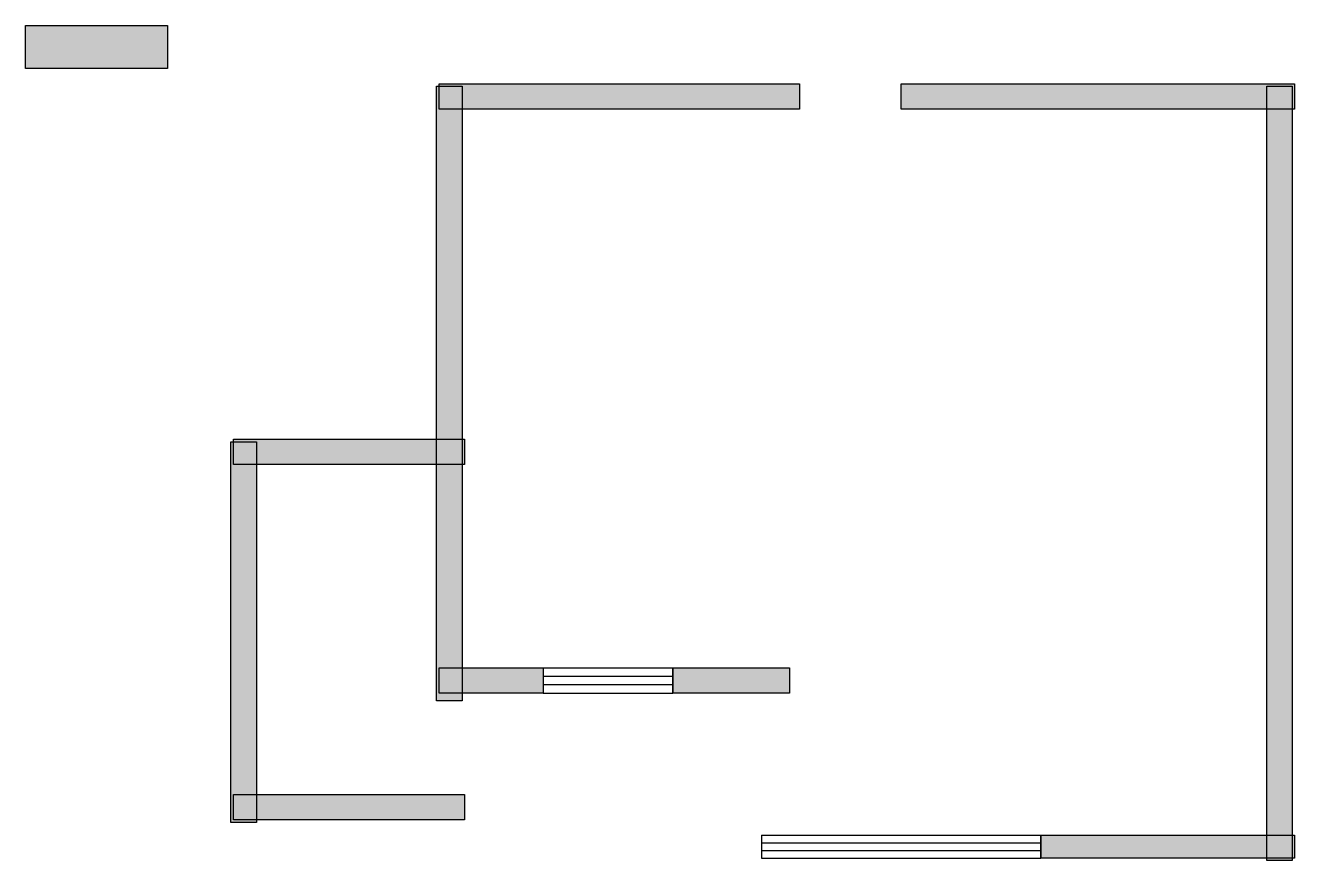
# Model space of a CAD drawing. Header units: millimetres. Extents: x 493 to 4893, y 1514 to 4409.
import ezdxf

# ---------------------------------------------------------------- set-up
doc = ezdxf.new("R2010")
doc.units = ezdxf.units.MM
doc.layers.add('WALL', color=7, linetype='Continuous')
doc.layers.add('WINDOW', color=5, linetype='Continuous')

msp = doc.modelspace()

# ---------------------------------------------------------------- hatches: boundary and pattern name
at = {"layer": 'WALL'}
h = msp.add_hatch(color=256, dxfattribs=at)
h.dxf.hatch_style = 1
h.paths.add_polyline_path([(492.8, 4408.8), (985.6, 4408.8), (985.6, 4259.2), (492.8, 4259.2)])
h = msp.add_hatch(color=256, dxfattribs=at)
h.dxf.hatch_style = 1
h.paths.add_polyline_path([(1918.4, 4197.6), (2006.4, 4197.6), (2006.4, 2068), (1918.4, 2068)])
h = msp.add_hatch(color=256, dxfattribs=at)
h.dxf.hatch_style = 1
h.paths.add_polyline_path([(1927.2, 4206.4), (3176.8, 4206.4), (3176.8, 4118.4), (1927.2, 4118.4)])
h = msp.add_hatch(color=256, dxfattribs=at)
h.dxf.hatch_style = 1
h.paths.add_polyline_path([(3528.8, 4206.4), (4892.8, 4206.4), (4892.8, 4118.4), (3528.8, 4118.4)])
h = msp.add_hatch(color=256, dxfattribs=at)
h.dxf.hatch_style = 1
h.paths.add_polyline_path([(4796, 4197.6), (4884, 4197.6), (4884, 1513.6), (4796, 1513.6)])
h = msp.add_hatch(color=256, dxfattribs=at)
h.dxf.hatch_style = 1
h.paths.add_polyline_path([(1205.6, 2965.6), (1293.6, 2965.6), (1293.6, 1645.6), (1205.6, 1645.6)])
h = msp.add_hatch(color=256, dxfattribs=at)
h.dxf.hatch_style = 1
h.paths.add_polyline_path([(1214.4, 2974.4), (2015.2, 2974.4), (2015.2, 2886.4), (1214.4, 2886.4)])
h = msp.add_hatch(color=256, dxfattribs=at)
h.dxf.hatch_style = 1
h.paths.add_polyline_path([(1927.2, 2182.4), (2288, 2182.4), (2288, 2094.4), (1927.2, 2094.4)])
h = msp.add_hatch(color=256, dxfattribs=at)
h.dxf.hatch_style = 1
h.paths.add_polyline_path([(2736.8, 2182.4), (3141.6, 2182.4), (3141.6, 2094.4), (2736.8, 2094.4)])
h = msp.add_hatch(color=256, dxfattribs=at)
h.dxf.hatch_style = 1
h.paths.add_polyline_path([(1214.4, 1742.4), (2015.2, 1742.4), (2015.2, 1654.4), (1214.4, 1654.4)])
h = msp.add_hatch(color=256, dxfattribs=at)
h.dxf.hatch_style = 1
h.paths.add_polyline_path([(4012.8, 1601.6), (4892.8, 1601.6), (4892.8, 1522.4), (4012.8, 1522.4)])

# ---------------------------------------------------------------- linework, layer by layer
for points in [[(492.8, 4408.8), (985.6, 4408.8), (985.6, 4259.2), (492.8, 4259.2)], [(1918.4, 4197.6), (2006.4, 4197.6), (2006.4, 2068), (1918.4, 2068)], [(1927.2, 4206.4), (3176.8, 4206.4), (3176.8, 4118.4), (1927.2, 4118.4)], [(3528.8, 4206.4), (4892.8, 4206.4), (4892.8, 4118.4), (3528.8, 4118.4)], [(4796, 4197.6), (4884, 4197.6), (4884, 1513.6), (4796, 1513.6)], [(1205.6, 2965.6), (1293.6, 2965.6), (1293.6, 1645.6), (1205.6, 1645.6)], [(1214.4, 2974.4), (2015.2, 2974.4), (2015.2, 2886.4), (1214.4, 2886.4)], [(1927.2, 2182.4), (2288, 2182.4), (2288, 2094.4), (1927.2, 2094.4)], [(2736.8, 2182.4), (3141.6, 2182.4), (3141.6, 2094.4), (2736.8, 2094.4)], [(1214.4, 1742.4), (2015.2, 1742.4), (2015.2, 1654.4), (1214.4, 1654.4)], [(4012.8, 1601.6), (4892.8, 1601.6), (4892.8, 1522.4), (4012.8, 1522.4)]]:
    msp.add_lwpolyline(points, close=True, dxfattribs=at)
at = {"layer": 'WINDOW'}
for p, q in [((2288, 2182.4), (2736.8, 2182.4)), ((2288, 2182.4), (2288, 2094.4)), ((2736.8, 2182.4), (2736.8, 2094.4)), ((2288, 2153.1), (2736.8, 2153.1)), ((2288, 2123.7), (2736.8, 2123.7)), ((2288, 2094.4), (2736.8, 2094.4)), ((3044.8, 1601.6), (4012.8, 1601.6)), ((3044.8, 1601.6), (3044.8, 1522.4)), ((4012.8, 1601.6), (4012.8, 1522.4)), ((3044.8, 1575.2), (4012.8, 1575.2)), ((3044.8, 1548.8), (4012.8, 1548.8)), ((3044.8, 1522.4), (4012.8, 1522.4))]:
    msp.add_line(p, q, dxfattribs=at)

doc.saveas('drawing.dxf')
